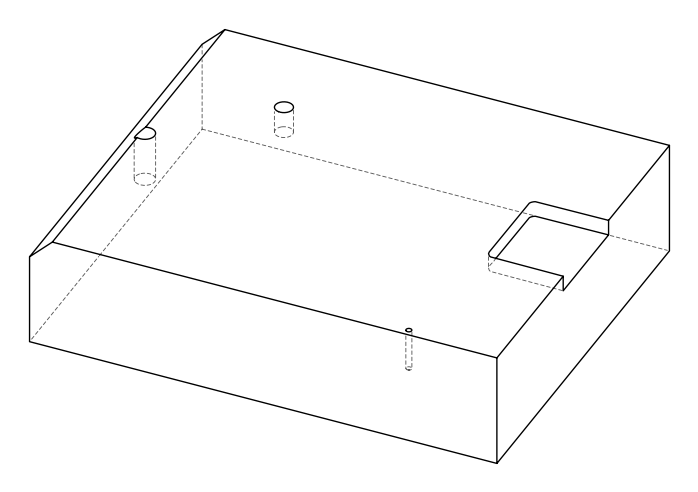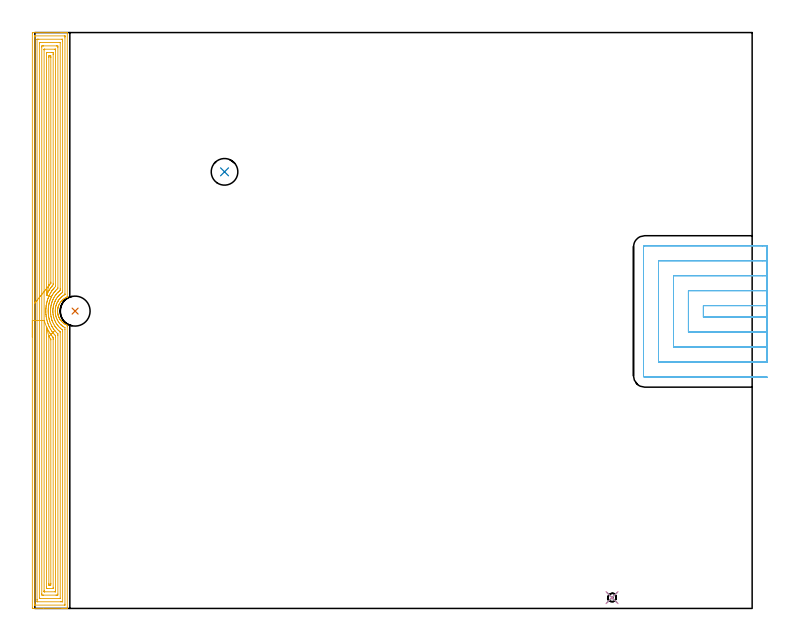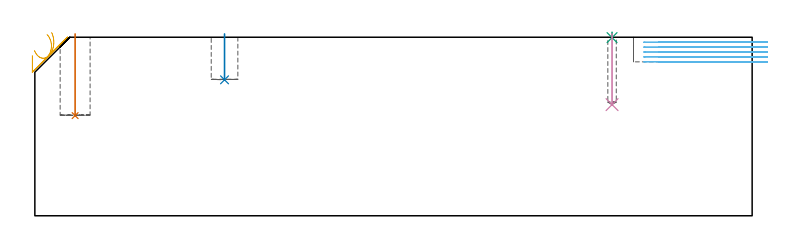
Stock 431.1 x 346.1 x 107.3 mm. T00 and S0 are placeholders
(PLAN: 6 operations, 5 tool changes, 34.5 min)
(1 INDEXABLE_INSERT_DRILL_BLIND_HOLE_FROM_SOLID | STEP1POCKET | NXT0302_007 | 0.2 min | 11908 mm3)
(2 INDEXABLE_INSERT_DRILL_BLIND_HOLE_FROM_SOLID_1 | STEP1POCKET_1 | NXT0302_003 | 0.11 min | 5098 mm3)
(3 SPOT_DRILL | STEP1POCKET_2 | NXT0321_9005460120000 | 0.03 min | 0 mm3)
(4 DRILL_BLIND_HOLE_INTO_CENTER | STEP1POCKET_2 | UGT0301_175 | 0.17 min | 791 mm3)
(5 AREA_MILL | FG_CHAMFER_SURFACE | UGT0205_001 | 22.41 min | 76147 mm3)
(6 MILL_SLOT | SLOT_PARTIAL_RECTANGULAR | UGT0201_130 | Follow Part, ap 3, ae 75% | 11.53 min | 95752 mm3)
(TOOL NXT0302_007 | Index. Insert Drill 18mm [880-D1800L25-05] | D18 PA176 FL90 Z2)
(TOOL NXT0302_003 | Index. Insert Drill 16mm [880-D1600L20-05] | D16 PA176 FL80 Z2)
(TOOL NXT0321_9005460120000 | NC Spot Drill, 142deg, 12mm, Carbide, Uncoated | D12 PA142 FL30 Z2)
(TOOL UGT0301_175 | Twist Drill 5.1 mm | D5.1 PA118 FL50 Z2)
(TOOL UGT0205_001 | Chamfer Mill 20 x 3 x 45 deg. | D20 FL50 Z2)
(TOOL UGT0201_130 | Carbide End Mill 12.0 | D12 FL15 Z4)
(OP 1 INDEXABLE_INSERT_DRILL_BLIND_HOLE_FROM_SOLID)
G17 G21 G94 G90
T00 M6
G54
G17 G0 G90 X24.2 Y178.7 S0 M3
G43 Z117.3 H1
G94 G81 G98 Z60.2 F250. R109.3
G80
M5
M2
(OP 2 INDEXABLE_INSERT_DRILL_BLIND_HOLE_FROM_SOLID_1)
G17 G21 G94 G90
T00 M6
G54
G17 G0 G90 X114. Y262.4 S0 M3
G43 Z117.3 H1
G94 G81 G98 Z81.7 F250. R109.3
G80
M5
M2
(OP 3 SPOT_DRILL)
G17 G21 G94 G90
T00 M6
G54
G17 G0 G90 X346.9 Y6.5 S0 M3
G43 Z117.3 H0
G94 G81 G98 Z107.08 F250. R110.3
G80
M5
M2
(OP 4 DRILL_BLIND_HOLE_INTO_CENTER)
G17 G21 G94 G90
T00 M6
G54
G17 G0 G90 X346.9 Y6.5 S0 M3
G43 Z117.3 H0
G94 G81 G98 Z66.8 F250. R109.3
G80
M5
M2
(OP 5 AREA_MILL)
G17 G21 G94 G90
T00 M6
G54
G17 G0 G90 X-1.5 Y163.05 S1061 M3
G43 Z117.3 H0
Z96.3
G94 G1 Y163.088 Z95.428 F250.
Y163.202 Z94.563
Y163.391 Z93.712
Y163.653 Z92.88
Y163.987 Z92.074
Y164.39 Z91.3
Y164.858 Z90.564
Y165.39 Z89.872
Y165.979 Z89.229
Y166.622 Z88.64
Y167.314 Z88.108
Y168.05 Z87.64
Y168.824 Z87.237
Y169.63 Z86.903
Y170.462 Z86.641
Y171.313 Z86.452
Y172.178 Z86.338
Y173.05 Z86.3
Y345.481
X-1.495 Y345.969 Z86.303
X-1.492 Y346.09 Z86.306
X-1.367 Y346.1 Z86.431
X15.855 Z103.65
X16.463 Z104.257
X17.002 Z104.799
X17.341 Z105.137
X17.88 Z105.676
X18.219 Z106.014
X18.897 Z106.696
X19.189 Z106.989
X19.347 Y346.097 Z107.139
X19.498 Y346.09 Z107.289
X19.5 Y345.927 Z107.3
Y187.345
X19.497 Y187.173 Z107.289
X19.419 Y187.132 Z107.213
X19.407 Y187.126 Z107.202
X19.236 Y187.052 Z107.034
X19.097 Y186.991 Z106.894
X18.968 Y186.935 Z106.766
X18.525 Y186.719 Z106.323
X18.022 Y186.444 Z105.82
X17.78 Y186.286 Z105.577
X17.633 Y186.19 Z105.431
X17.207 Y185.88 Z105.006
X16.902 Y185.639 Z104.7
X16.792 Y185.551 Z104.59
X16.742 Y185.508 Z104.54
X16.309 Y185.091 Z104.107
X16.155 Y184.931 Z103.952
X16.024 Y184.794 Z103.82
X15.878 Y184.642 Z103.676
X15.85 Y184.61 Z103.649
X15.519 Y184.194 Z103.318
X15.399 Y184.028 Z103.198
X15.208 Y183.765 Z103.006
X14.959 Y183.376 Z102.756
X14.677 Y182.872 Z102.476
X14.602 Y182.717 Z102.401
X14.464 Y182.429 Z102.259
X14.273 Y181.979 Z102.073
X14.066 Y181.402 Z101.866
X13.993 Y181.145 Z101.793
X13.977 Y181.086 Z101.776
X13.955 Y180.997 Z101.755
X13.869 Y180.641 Z101.668
X13.825 Y180.412 Z101.623
X13.787 Y180.197 Z101.577
X13.786 Y180.194
X13.72 Y179.748 Z101.516
X13.693 Y179.46 Z101.49
X13.681 Y179.304 Z101.473
X13.68 Y179.301
X13.672 Y179.135 Z101.467
X13.671 Y179.108 Z101.466
X13.661 Y178.854 Z101.454
X13.663 Y178.691 Z101.453
Y178.423 Z101.459
Y178.408
X13.664 Y178.387 Z101.46
X13.677 Y178.177 Z101.47
X13.683 Y178.093 Z101.473
X13.685 Y178.048 Z101.477
X13.689 Y177.961 Z101.484
X13.695 Y177.905 Z101.491
X13.737 Y177.515 Z101.532
X13.764 Y177.334 Z101.562
X13.807 Y177.067 Z101.603
X13.829 Y176.957 Z101.626
X13.868 Y176.768 Z101.665
X13.899 Y176.622 Z101.694
X13.971 Y176.334 Z101.769
X13.978 Y176.308 Z101.775
X14.067 Y175.996 Z101.865
X14.157 Y175.73 Z101.955
X14.223 Y175.56 Z102.02
X14.332 Y175.28 Z102.127
X14.414 Y175.088 Z102.213
X14.449 Y175.007 Z102.249
X14.524 Y174.837 Z102.322
X14.628 Y174.633 Z102.426
X14.734 Y174.424 Z102.531
X14.753 Y174.39 Z102.55
X14.958 Y174.019 Z102.757
X15.013 Y173.93 Z102.813
X15.208 Y173.646 Z103.003
X15.292 Y173.52 Z103.089
X15.312 Y173.491 Z103.109
X15.416 Y173.348 Z103.216
X15.483 Y173.257 Z103.283
X15.585 Y173.121 Z103.381
X15.637 Y173.05 Z103.435
X15.849 Y172.793 Z103.649
X16.146 Y172.469 Z103.945
X16.453 Y172.157 Z104.253
X16.742 Y171.896 Z104.54
X17.139 Y171.572 Z104.938
X17.341 Y171.42 Z105.137
X17.546 Y171.264 Z105.346
X17.567 Y171.25 Z105.367
X17.633 Y171.205 Z105.432
X17.78 Y171.115 Z105.575
X18.075 Y170.931 Z105.872
X18.092 Y170.922 Z105.888
X18.524 Y170.682 Z106.323
X19.163 Y170.371 Z106.962
X19.495 Y170.237 Z107.29
X19.5 Y169.476 Z107.3
Y0.172
X19.498 Y0.01 Z107.289
X19.347 Y0.003 Z107.139
X19.189 Y0. Z106.988
X18.897 Z106.696
X18.219 Z106.014
X17.002 Z104.799
X16.463 Z104.257
X5.188 Z92.985
X-1.089 Z86.708
X-1.369 Y0.003 Z86.428
X-1.492 Y0.01 Z86.306
X-1.499 Y0.135 Z86.299
X-1.5 Y0.619 Z86.3
Y173.05
X-0.086 Z87.714
Y343.558
X-0.079 Y344.087 Z87.721
X-0.05 Y344.091 Z87.75
X0.021 Y344.096 Z87.821
X0.127 Y344.099 Z87.927
X0.26 Y344.1 Z88.06
X17.82 Z105.62
X18.011 Y344.097 Z105.811
X18.043 Y344.095 Z105.843
X18.072 Y344.091 Z105.872
X18.079 Y344.051 Z105.879
X18.084 Y343.832 Z105.884
X18.085 Y343.694 Z105.885
X18.086 Y342.936 Z105.886
X18.085 Y189.132 Z105.885
X18.081 Y188.753 Z105.881
X18.079 Y188.66 Z105.879
X18.071 Y188.624 Z105.871
X18.038 Y188.604 Z105.838
X17.925 Y188.537 Z105.725
X17.396 Y188.238 Z105.196
X17.362 Y188.216 Z105.162
X17.341 Y188.202 Z105.141
X16.842 Y187.853 Z104.642
X16.463 Y187.576 Z104.263
X16.333 Y187.477 Z104.133
X16.169 Y187.345 Z103.969
X15.859 Y187.066 Z103.659
X15.585 Y186.806 Z103.385
X15.408 Y186.631 Z103.208
X15.233 Y186.451 Z103.033
X14.979 Y186.174 Z102.779
X14.707 Y185.843 Z102.507
X14.582 Y185.685 Z102.382
X14.487 Y185.558 Z102.287
X14.21 Y185.17 Z102.01
X13.877 Y184.664 Z101.677
X13.865 Y184.646 Z101.665
X13.859 Y184.634 Z101.659
X13.829 Y184.581 Z101.629
X13.547 Y184.058 Z101.347
X13.406 Y183.771 Z101.206
X13.258 Y183.459 Z101.058
X13.011 Y182.878 Z100.811
X13.001 Y182.852 Z100.801
X12.994 Y182.834 Z100.794
X12.951 Y182.713 Z100.751
X12.768 Y182.17 Z100.568
X12.715 Y181.984 Z100.515
X12.581 Y181.467 Z100.381
X12.497 Y181.091 Z100.297
X12.427 Y180.731 Z100.227
X12.347 Y180.197 Z100.147
X12.318 Y179.948 Z100.118
X12.267 Y179.304 Z100.067
X12.259 Y179.115 Z100.059
X12.254 Y178.411 Z100.054
X12.26 Y178.22 Z100.06
X12.309 Y177.517 Z100.109
X12.32 Y177.391 Z100.12
X12.338 Y177.248 Z100.138
X12.433 Y176.624 Z100.233
X12.525 Y176.163 Z100.325
X12.628 Y175.73 Z100.428
X12.716 Y175.41 Z100.516
X12.862 Y174.928 Z100.662
X12.894 Y174.837 Z100.694
X12.951 Y174.685 Z100.751
X13.259 Y173.943 Z101.059
X13.547 Y173.337 Z101.347
X13.703 Y173.05 Z101.503
X13.829 Y172.828 Z101.629
X14.265 Y172.157 Z102.065
X14.707 Y171.555 Z102.507
X14.949 Y171.263 Z102.749
X15.585 Y170.586 Z103.385
X15.692 Y170.479 Z103.492
X15.808 Y170.37 Z103.608
X16.166 Y170.067 Z103.966
X16.463 Y169.826 Z104.263
X16.927 Y169.476 Z104.727
X17.341 Y169.213 Z105.141
X17.961 Y168.845 Z105.761
X18.026 Y168.8 Z105.826
X18.079 Y168.726 Z105.879
X18.086 Y167.689 Z105.886
Y2.542
X18.079 Y2.013 Z105.879
X18.049 Y2.009 Z105.849
X17.979 Y2.004 Z105.779
X17.873 Y2.001 Z105.673
X17.74 Y2. Z105.54
X0.18 Z87.98
X-0.011 Y2.003 Z87.789
X-0.043 Y2.005 Z87.757
X-0.072 Y2.009 Z87.728
X-0.079 Y2.049 Z87.721
X-0.084 Y2.268 Z87.716
X-0.085 Y2.406 Z87.715
X-0.086 Y3.164 Z87.714
Y173.05
X1.328 Z89.128
X1.329 Y341.907 Z89.129
X1.33 Y342.013 Z89.13
X1.333 Y342.065 Z89.133
X1.335 Y342.085 Z89.135
X1.355 Y342.092 Z89.155
X1.537 Y342.096 Z89.337
X2.226 Y342.1 Z90.026
X2.415 Z90.215
X16.275 Y342.099 Z104.075
X16.463 Y342.095 Z104.263
X16.646 Y342.09 Z104.446
X16.665 Y341.907 Z104.465
X16.668 Y341.699 Z104.468
X16.671 Y341.014 Z104.471
Y340.802
Y190.707
X16.665 Y190.025 Z104.465
Y189.978
X16.628 Y189.946 Z104.428
X16.579 Y189.907 Z104.379
X16.463 Y189.823 Z104.263
X16.066 Y189.536 Z103.866
X15.585 Y189.179 Z103.385
X15.558 Y189.159 Z103.358
X15.525 Y189.132 Z103.325
X15.088 Y188.743 Z102.888
X14.707 Y188.382 Z102.507
X14.635 Y188.312 Z102.435
X14.562 Y188.238 Z102.362
X14.206 Y187.855 Z102.006
X13.829 Y187.418 Z101.629
X13.796 Y187.378 Z101.596
X13.769 Y187.345 Z101.569
X13.418 Y186.87 Z101.218
X13.119 Y186.451 Z100.919
X13.051 Y186.35 Z100.851
X12.951 Y186.192 Z100.751
X12.715 Y185.798 Z100.515
X12.579 Y185.558 Z100.379
X12.399 Y185.226 Z100.199
X12.119 Y184.664 Z99.919
X12.104 Y184.633 Z99.904
X12.073 Y184.565 Z99.873
X11.844 Y184.004 Z99.644
X11.752 Y183.771 Z99.552
X11.605 Y183.354 Z99.405
X11.445 Y182.878 Z99.245
X11.389 Y182.68 Z99.189
X11.207 Y181.984 Z99.007
X11.204 Y181.975 Z99.004
X11.195 Y181.934 Z98.995
X11.057 Y181.231 Z98.857
X11.035 Y181.091 Z98.835
X10.943 Y180.453 Z98.743
X10.915 Y180.197 Z98.715
X10.87 Y179.634 Z98.67
X10.85 Y179.304 Z98.65
X10.842 Y178.77 Z98.642
X10.84 Y178.411 Z98.64
X10.865 Y177.853 Z98.665
X10.889 Y177.517 Z98.689
X10.951 Y176.872 Z98.751
X10.986 Y176.624 Z98.786
X11.042 Y176.261 Z98.842
X11.122 Y175.805 Z98.922
X11.137 Y175.73 Z98.937
X11.195 Y175.46 Z98.995
X11.356 Y174.837 Z99.156
X11.417 Y174.611 Z99.217
X11.633 Y173.943 Z99.433
X11.921 Y173.205 Z99.721
X11.986 Y173.05 Z99.786
X12.073 Y172.851 Z99.873
X12.411 Y172.157 Z100.211
X12.85 Y171.366 Z100.65
X12.916 Y171.263 Z100.716
X12.951 Y171.21 Z100.751
X13.287 Y170.713 Z101.087
X13.537 Y170.37 Z101.337
X13.829 Y169.985 Z101.629
X14.057 Y169.711 Z101.857
X14.271 Y169.476 Z102.071
X14.707 Y169.019 Z102.507
X14.921 Y168.805 Z102.721
X15.167 Y168.583 Z102.967
X15.585 Y168.233 Z103.385
X16.287 Y167.689 Z104.087
X16.463 Y167.566 Z104.263
X16.665 Y167.426 Z104.465
X16.669 Y167.008 Z104.469
X16.671 Y166.796 Z104.471
Y4.193
X16.67 Y4.087 Z104.47
X16.667 Y4.035 Z104.467
X16.665 Y4.015 Z104.465
X16.645 Y4.008 Z104.445
X16.463 Y4.004 Z104.263
X15.774 Y4. Z103.574
X15.585 Z103.385
X1.725 Y4.001 Z89.525
X1.537 Y4.005 Z89.337
X1.354 Y4.01 Z89.154
X1.336 Y4.193 Z89.136
X1.332 Y4.401 Z89.132
X1.329 Y5.086 Z89.129
Y5.298
X1.328 Y173.05 Z89.128
X2.743 Z90.543
Y339.974
X2.744 Y340.042 Z90.544
X2.747 Y340.079 Z90.547
X2.75 Y340.09 Z90.55
X2.758 Y340.092 Z90.558
X2.864 Y340.097 Z90.664
X3.293 Y340.1 Z91.093
X14.727 Z102.527
X15.135 Y340.094 Z102.935
X15.236 Y340.09 Z103.036
X15.251 Y340.086 Z103.051
X15.253 Y340.071 Z103.053
X15.256 Y340.036 Z103.056
X15.257 Y339.96 Z103.057
Y192.146
X15.256 Y191.812 Z103.056
X15.252 Y191.257 Z103.052
X15.251 Y191.215 Z103.051
X15.231 Y191.194 Z103.031
X15.163 Y191.138 Z102.963
X14.887 Y190.918 Z102.687
X14.788 Y190.836 Z102.588
X14.707 Y190.767 Z102.507
X14.318 Y190.421 Z102.118
X13.898 Y190.025 Z101.698
X13.863 Y189.991 Z101.663
X13.829 Y189.956 Z101.629
X13.433 Y189.534 Z101.233
X13.073 Y189.132 Z100.873
X13.016 Y189.065 Z100.816
X12.951 Y188.984 Z100.751
X12.629 Y188.566 Z100.429
X12.381 Y188.238 Z100.181
X12.252 Y188.056 Z100.052
X12.073 Y187.796 Z99.873
X11.898 Y187.523 Z99.698
X11.787 Y187.345 Z99.587
X11.566 Y186.967 Z99.366
X11.275 Y186.451 Z99.075
X11.247 Y186.399 Z99.047
X11.195 Y186.295 Z98.995
X10.961 Y185.796 Z98.761
X10.852 Y185.558 Z98.652
X10.692 Y185.176 Z98.492
X10.485 Y184.664 Z98.285
X10.438 Y184.541 Z98.238
X10.317 Y184.201 Z98.117
X10.211 Y183.879 Z98.011
X10.179 Y183.771 Z97.979
X10.015 Y183.185 Z97.815
X9.937 Y182.878 Z97.737
X9.84 Y182.47 Z97.64
X9.739 Y181.984 Z97.539
X9.688 Y181.731 Z97.488
X9.589 Y181.091 Z97.389
X9.571 Y180.956 Z97.371
X9.486 Y180.197 Z97.286
X9.482 Y180.153 Z97.282
X9.439 Y179.557 Z97.239
X9.429 Y179.314 Z97.229
Y179.304
X9.419 Y178.431 Z97.219
Y178.411
X9.439 Y177.891 Z97.239
X9.461 Y177.517 Z97.261
X9.463 Y177.493 Z97.263
X9.545 Y176.624 Z97.345
X9.559 Y176.501 Z97.359
X9.678 Y175.73 Z97.478
X9.733 Y175.431 Z97.533
X9.857 Y174.837 Z97.657
X9.996 Y174.27 Z97.796
X10.085 Y173.943 Z97.885
X10.317 Y173.185 Z98.117
X10.363 Y173.05 Z98.163
X10.389 Y172.977 Z98.189
X10.723 Y172.157 Z98.523
X11.052 Y171.408 Z98.852
X11.123 Y171.263 Z98.923
X11.195 Y171.121 Z98.995
X11.61 Y170.37 Z99.41
X11.78 Y170.072 Z99.58
X12.073 Y169.611 Z99.873
X12.162 Y169.476 Z99.962
X12.365 Y169.179 Z100.165
X12.817 Y168.583 Z100.617
X12.951 Y168.416 Z100.751
X13.283 Y168.031 Z101.083
X13.597 Y167.689 Z101.397
X13.829 Y167.45 Z101.629
X14.151 Y167.128 Z101.951
X14.521 Y166.796 Z102.321
X14.707 Y166.641 Z102.507
X15.108 Y166.311 Z102.908
X15.224 Y166.214 Z103.024
X15.251 Y166.19 Z103.051
X15.253 Y166.156 Z103.053
X15.255 Y166.089 Z103.055
X15.257 Y165.903 Z103.057
Y6.126
X15.256 Y6.059 Z103.056
X15.253 Y6.021 Z103.053
X15.25 Y6.01 Z103.05
X15.242 Y6.008 Z103.042
X15.136 Y6.003 Z102.936
X14.707 Y6. Z102.507
X3.273 Z91.073
X2.865 Y6.006 Z90.665
X2.764 Y6.01 Z90.564
X2.749 Y6.014 Z90.549
X2.747 Y6.029 Z90.547
X2.744 Y6.064 Z90.544
X2.743 Y6.14 Z90.543
Y173.05
X4.157 Z91.957
Y337.454
X4.171 Y338.09 Z91.971
X4.404 Y338.096 Z92.204
X5.049 Y338.099 Z92.849
X5.279 Y338.1 Z93.079
X12.951 Y338.099 Z100.751
X13.182 Y338.098 Z100.982
X13.829 Y338.09 Z101.629
X13.843 Y337.44 Z101.643
Y337.426
X13.842 Y192.692 Z101.642
X13.829 Y192.366 Z101.629
X13.546 Y192.1 Z101.346
X13.241 Y191.812 Z101.041
X13.094 Y191.667 Z100.894
X12.951 Y191.521 Z100.751
X12.661 Y191.214 Z100.461
X12.388 Y190.918 Z100.188
X12.24 Y190.748 Z100.04
X12.073 Y190.549 Z99.873
X11.842 Y190.26 Z99.642
X11.658 Y190.025 Z99.458
X11.459 Y189.756 Z99.259
X11.195 Y189.391 Z98.995
X11.09 Y189.239 Z98.89
X11.019 Y189.132 Z98.819
X10.747 Y188.694 Z98.547
X10.469 Y188.238 Z98.269
X10.413 Y188.141 Z98.213
X10.317 Y187.967 Z98.117
X10.103 Y187.563 Z97.903
X9.994 Y187.345 Z97.794
X9.813 Y186.965 Z97.613
X9.578 Y186.451 Z97.378
X9.535 Y186.353 Z97.335
X9.439 Y186.122 Z97.239
X9.281 Y185.719 Z97.081
X9.22 Y185.558 Z97.02
X9.047 Y185.063 Z96.847
X8.914 Y184.664 Z96.714
X8.831 Y184.389 Z96.631
X8.657 Y183.771 Z96.457
X8.636 Y183.695 Z96.436
X8.561 Y183.393 Z96.361
X8.466 Y182.974 Z96.266
X8.446 Y182.878 Z96.246
X8.319 Y182.231 Z96.119
X8.28 Y181.984 Z96.08
X8.201 Y181.457 Z96.001
X8.157 Y181.091 Z95.957
X8.11 Y180.656 Z95.91
X8.07 Y180.197 Z95.87
X8.044 Y179.83 Z95.844
X8.021 Y179.304 Z95.821
X8.015 Y178.966 Z95.815
X8.011 Y178.411 Z95.811
X8.023 Y178.065 Z95.823
X8.049 Y177.517 Z95.849
X8.077 Y177.116 Z95.877
X8.122 Y176.624 Z95.922
X8.172 Y176.126 Z95.972
X8.232 Y175.73 Z96.032
X8.339 Y175.063 Z96.139
X8.384 Y174.837 Z96.184
X8.561 Y173.992 Z96.361
X8.573 Y173.943 Z96.373
X8.577 Y173.927 Z96.377
X8.818 Y173.05 Z96.618
X8.933 Y172.671 Z96.733
X9.103 Y172.157 Z96.903
X9.453 Y171.249 Z97.253
X9.85 Y170.37 Z97.65
X9.976 Y170.105 Z97.776
X10.282 Y169.512 Z98.082
X10.302 Y169.476 Z98.102
X10.317 Y169.449 Z98.117
X10.63 Y168.902 Z98.43
X10.827 Y168.583 Z98.627
X11.195 Y168.024 Z98.995
X11.43 Y167.689 Z99.23
X12.073 Y166.839 Z99.873
X12.108 Y166.796 Z99.908
X12.351 Y166.513 Z100.151
X12.921 Y165.903 Z100.721
X12.951 Y165.872 Z100.751
X13.572 Y165.271 Z101.372
X13.829 Y165.035 Z101.629
X13.838 Y165.009 Z101.638
X13.841 Y164.997 Z101.641
X13.843 Y164.116 Z101.643
Y8.646
X13.829 Y8.01 Z101.629
X13.596 Y8.004 Z101.396
X12.951 Y8.001 Z100.751
X12.721 Y8. Z100.521
X5.049 Y8.001 Z92.849
X4.818 Z92.618
X4.171 Y8.01 Z91.971
X4.157 Y8.66 Z91.957
Y8.674
Y173.05
X5.571 Z93.371
X5.572 Y335.653 Z93.372
X5.573 Y336.013 Z93.373
X5.575 Y336.066 Z93.375
X5.578 Y336.089 Z93.378
X5.598 Y336.092 Z93.398
X5.708 Y336.096 Z93.508
X5.927 Y336.099 Z93.727
X12.073 Z99.873
X12.219 Y336.098 Z100.019
X12.336 Y336.095 Z100.136
X12.413 Y336.09 Z100.213
X12.423 Y336.084 Z100.223
X12.425 Y336.063 Z100.225
X12.427 Y336.015 Z100.227
X12.429 Y335.653 Z100.229
Y335.291
Y194.13
X12.426 Y193.599 Z100.226
X12.424 Y193.509 Z100.224
X12.422 Y193.467 Z100.222
X12.401 Y193.437 Z100.201
X11.886 Y192.896 Z99.686
X11.707 Y192.705 Z99.507
X11.465 Y192.431 Z99.265
X11.195 Y192.119 Z98.995
X11.057 Y191.952 Z98.857
X10.945 Y191.812 Z98.745
X10.671 Y191.451 Z98.471
X10.317 Y190.98 Z98.117
X10.292 Y190.944 Z98.092
X10.273 Y190.918 Z98.073
X9.936 Y190.413 Z97.736
X9.687 Y190.025 Z97.487
X9.591 Y189.87 Z97.391
X9.439 Y189.614 Z97.239
X9.266 Y189.308 Z97.066
X9.168 Y189.132 Z96.968
X8.955 Y188.731 Z96.755
X8.709 Y188.238 Z96.509
X8.66 Y188.137 Z96.46
X8.561 Y187.923 Z96.361
X8.385 Y187.523 Z96.185
X8.31 Y187.345 Z96.11
X8.128 Y186.892 Z95.928
X7.956 Y186.451 Z95.756
X7.882 Y186.249 Z95.682
X7.683 Y185.684 Z95.483
X7.652 Y185.59 Z95.452
X7.642 Y185.558 Z95.442
X7.453 Y184.899 Z95.253
X7.388 Y184.664 Z95.188
X7.267 Y184.194 Z95.067
X7.166 Y183.771 Z94.966
X7.099 Y183.472 Z94.899
X6.976 Y182.878 Z94.776
X6.949 Y182.731 Z94.749
X6.828 Y181.984 Z94.628
X6.825 Y181.964 Z94.625
X6.805 Y181.83 Z94.605
X6.729 Y181.168 Z94.529
X6.722 Y181.091 Z94.522
X6.657 Y180.348 Z94.457
X6.647 Y180.197 Z94.447
X6.612 Y179.501 Z94.412
X6.606 Y179.304 Z94.406
X6.597 Y178.623 Z94.397
Y178.411
X6.62 Y177.706 Z94.42
X6.63 Y177.517 Z94.43
X6.681 Y176.75 Z94.481
X6.692 Y176.624 Z94.492
X6.776 Y175.76 Z94.576
X6.78 Y175.73 Z94.58
X6.805 Y175.558 Z94.605
X6.921 Y174.837 Z94.721
X6.946 Y174.694 Z94.746
X7.099 Y173.943 Z94.899
X7.181 Y173.561 Z94.981
X7.307 Y173.05 Z95.107
X7.489 Y172.354 Z95.289
X7.548 Y172.157 Z95.348
X7.683 Y171.722 Z95.483
X7.837 Y171.263 Z95.637
X7.929 Y171.012 Z95.729
X8.188 Y170.37 Z95.988
X8.561 Y169.494 Z96.361
X8.575 Y169.462 Z96.375
X8.853 Y168.89 Z96.653
X9.015 Y168.583 Z96.815
X9.439 Y167.795 Z97.239
X9.498 Y167.689 Z97.298
X9.584 Y167.542 Z97.384
X10.071 Y166.796 Z97.871
X10.317 Y166.436 Z98.117
X10.713 Y165.903 Z98.513
X11.195 Y165.279 Z98.995
X11.429 Y165.009 Z99.229
X12.073 Y164.31 Z99.873
X12.254 Y164.116 Z100.054
X12.422 Y163.93 Z100.222
X12.425 Y163.758 Z100.225
X12.428 Y163.222 Z100.228
X12.429 Y162.86 Z100.229
X12.428 Y10.447 Z100.228
X12.427 Y10.087 Z100.227
X12.424 Y10.034 Z100.224
X12.422 Y10.011 Z100.222
X12.402 Y10.008 Z100.202
X12.292 Y10.004 Z100.092
X12.073 Y10.001 Z99.873
X5.927 Y10. Z93.727
X5.781 Y10.002 Z93.581
X5.664 Y10.005 Z93.464
X5.587 Y10.01 Z93.387
X5.577 Y10.016 Z93.377
X5.575 Y10.037 Z93.375
X5.573 Y10.085 Z93.373
X5.572 Y10.447 Z93.372
X5.571 Y10.809 Z93.371
Y173.05
X6.989 Y169.289 Z94.789
X6.99 Y169.288 Z94.79
X7.305 Y168.583 Z95.105
X7.683 Y167.752 Z95.483
X7.714 Y167.689 Z95.514
X7.749 Y167.623 Z95.549
X8.205 Y166.796 Z96.005
X8.561 Y166.174 Z96.361
X8.729 Y165.903 Z96.529
X9.039 Y165.416 Z96.839
X9.322 Y165.009 Z97.122
X9.439 Y164.849 Z97.239
X9.999 Y164.116 Z97.799
X10.317 Y163.711 Z98.117
X10.871 Y163.078 Z98.671
X10.969 Y162.964 Z98.769
X11.008 Y162.907 Z98.808
X11.009 Y162.867 Z98.809
X11.014 Y162.513 Z98.814
Y162.329
X11.015 Y161.619 Z98.815
X11.014 Y12.418 Z98.814
X11.013 Y12.234 Z98.813
X11.01 Y12.057 Z98.81
X11.008 Y12.021 Z98.808
X10.929 Y12.01 Z98.729
X10.776 Y12.005 Z98.576
X10.546 Y12.001 Z98.346
X7.683 Y12. Z95.483
X7.033 Y12.002 Z94.833
X7.003 Y12.006 Z94.803
X6.995 Y12.009 Z94.795
X6.991 Y12.044 Z94.791
X6.988 Y12.234 Z94.788
X6.985 Y12.943 Z94.785
Y13.127
X6.986 Y168.583 Z94.786
X6.989 Y169.289 Z94.789
X8.403 Y163.461 Z96.203
X8.41 Y163.455 Z96.21
X8.499 Y163.345 Z96.299
X8.704 Y163.076 Z96.504
X9.282 Y162.329 Z97.082
X9.439 Y162.126 Z97.239
X9.593 Y161.924 Z97.393
X9.598 Y161.6 Z97.398
X9.6 Y161.435 Z97.4
Y14.914
Y14.751
X9.593 Y14.02 Z97.393
X9.458 Y14.002 Z97.258
X9.439 Y14.001 Z97.239
X8.58 Z96.38
X8.561 Y14.002 Z96.361
X8.407 Y14.02 Z96.207
X8.404 Y14.181 Z96.204
X8.4 Y14.914 Z96.2
Y15.078
Y163.441
X8.402 Y163.46 Z96.202
X8.403 Y163.461 Z96.203
X8.895 Y163.939 Z96.742
X9.352 Y164.382 Z97.339
X9.769 Y164.787 Z97.989
X10.145 Y165.151 Z98.687
X10.475 Y165.471 Z99.428
X10.758 Y165.745 Z100.207
X10.991 Y165.971 Z101.017
X11.172 Y166.147 Z101.852
X11.3 Y166.271 Z102.706
X11.375 Y166.343 Z103.572
X11.395 Y166.363 Z104.444
X11.36 Y166.329 Z105.315
X11.271 Y166.243 Z106.178
X11.128 Y166.104 Z107.028
X10.933 Y165.915 Z107.857
X10.686 Y165.676 Z108.659
X10.391 Y165.389 Z109.428
X10.048 Y165.057 Z110.158
G0 X7.337 Y188.131 Z108.964
G1 X7.886 Y187.96 Z108.307
X8.377 Y187.807 Z107.603
X8.809 Y187.673 Z106.856
X9.176 Y187.558 Z106.073
X9.477 Y187.465 Z105.26
X9.709 Y187.392 Z104.422
X9.87 Y187.342 Z103.566
X9.96 Y187.314 Z102.699
X9.977 Y187.309 Z101.827
X9.922 Y187.326 Z100.956
X9.794 Y187.366 Z100.094
X9.595 Y187.428 Z99.247
X9.326 Y187.512 Z98.421
X8.989 Y187.616 Z97.623
X8.588 Y187.741 Z96.859
X8.124 Y187.886 Z96.134
X7.602 Y188.048 Z95.455
X7.025 Y188.228 Z94.825
X6.992 Y188.238 Z94.792
X6.991 Y188.35 Z94.791
X6.986 Y188.947 Z94.786
Y333.682
X6.987 Y333.866 Z94.787
X6.99 Y334.043 Z94.79
X6.992 Y334.079 Z94.792
X7.071 Y334.09 Z94.871
X7.224 Y334.095 Z95.024
X7.454 Y334.099 Z95.254
X10.317 Y334.1 Z98.117
X10.967 Y334.098 Z98.767
X10.997 Y334.094 Z98.797
X11.005 Y334.091 Z98.805
X11.009 Y334.056 Z98.809
X11.012 Y333.866 Z98.812
X11.015 Y333.157 Z98.815
Y332.973
X11.014 Y195.386 Z98.814
X11.01 Y194.68 Z98.81
X11.008 Y194.492 Z98.808
X10.317 Y193.694 Z98.117
X10.274 Y193.643 Z98.074
X10.238 Y193.599 Z98.038
X9.885 Y193.145 Z97.685
X9.545 Y192.705 Z97.345
X9.5 Y192.644 Z97.3
X9.439 Y192.559 Z97.239
X9.135 Y192.122 Z96.935
X8.923 Y191.812 Z96.723
X8.779 Y191.59 Z96.579
X8.561 Y191.243 Z96.361
X8.44 Y191.042 Z96.24
X8.367 Y190.918 Z96.167
X8.119 Y190.475 Z95.919
X7.87 Y190.025 Z95.67
X7.805 Y189.901 Z95.605
X7.683 Y189.659 Z95.483
X7.512 Y189.305 Z95.312
X7.431 Y189.132 Z95.231
X7.347 Y188.948 Z95.147
X7.234 Y188.695 Z95.034
X7.031 Y188.238 Z94.831
X7.025 Y188.228 Z94.825
X8.412 Y193.95 Z96.212
X8.407 Y194. Z96.207
X8.401 Y194.328 Z96.201
X8.4 Y194.492 Z96.2
Y331.186
Y331.349
X8.407 Y332.08 Z96.207
X8.542 Y332.098 Z96.342
X8.561 Y332.099 Z96.361
X9.42 Z97.22
X9.439 Y332.098 Z97.239
X9.593 Y332.08 Z97.393
X9.596 Y331.919 Z97.396
X9.6 Y331.186 Z97.4
Y331.022
Y196.115
X9.599 Y195.75 Z97.399
X9.596 Y195.568 Z97.396
X9.594 Y195.479 Z97.394
X9.58 Y195.438 Z97.38
X9.543 Y195.386 Z97.343
X9.496 Y195.328 Z97.296
X9.439 Y195.26 Z97.239
X9.1 Y194.837 Z96.9
X8.827 Y194.492 Z96.627
X8.444 Y193.99 Z96.244
X8.412 Y193.95 Z96.212
X7.935 Y193.36 Z95.78
X7.436 Y192.744 Z95.416
X6.92 Y192.105 Z95.122
X6.389 Y191.449 Z94.902
X5.848 Y190.78 Z94.755
X5.302 Y190.104 Z94.684
X4.753 Y189.426 Z94.689
X4.207 Y188.75 Z94.771
X3.667 Y188.083 Z94.927
X3.138 Y187.429 Z95.158
X2.624 Y186.793 Z95.461
X2.128 Y186.18 Z95.834
X1.655 Y185.594 Z96.275
X1.207 Y185.041 Z96.78
X0.789 Y184.524 Z97.344
X0.403 Y184.047 Z97.965
X0.053 Y183.614 Z98.636
X-0.259 Y183.228 Z99.354
G0 Z117.3
M5
M2
(OP 6 MILL_SLOT)
G17 G21 G94 G90
T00 M6
G54
G17 G0 G90 X440.1 Y182. S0 M3
G43 Z117.3 H0
Z104.34
G94 G1 X437.1 F250.
X401.8 F500.
Y175.
X437.1
X440.1 F250.
Y191.
X437.1
X392.8 F500.
Y166.
X437.1
X440.1 F250.
Y200.
X437.1
X383.8 F500.
Y157.
X437.1
X440.1 F250.
Y209.
X437.1
X374.8 F500.
Y148.
X437.1
X440.1 F250.
Y218.
X437.1
X366.6 F500.
G3 X365.8 Y217.2 R0.8
G1 Y139.8
G3 X366.6 Y139. R0.8
G1 X437.1
X440.1 F250.
G0 Y182. Z101.38
G1 X437.1
X401.8 F500.
Y175.
X437.1
X440.1 F250.
Y191.
X437.1
X392.8 F500.
Y166.
X437.1
X440.1 F250.
Y200.
X437.1
X383.8 F500.
Y157.
X437.1
X440.1 F250.
Y209.
X437.1
X374.8 F500.
Y148.
X437.1
X440.1 F250.
Y218.
X437.1
X366.6 F500.
G3 X365.8 Y217.2 R0.8
G1 Y139.8
G3 X366.6 Y139. R0.8
G1 X437.1
X440.1 F250.
G0 Y182. Z98.42
G1 X437.1
X401.8 F500.
Y175.
X437.1
X440.1 F250.
Y191.
X437.1
X392.8 F500.
Y166.
X437.1
X440.1 F250.
Y200.
X437.1
X383.8 F500.
Y157.
X437.1
X440.1 F250.
Y209.
X437.1
X374.8 F500.
Y148.
X437.1
X440.1 F250.
Y218.
X437.1
X366.6 F500.
G3 X365.8 Y217.2 R0.8
G1 Y139.8
G3 X366.6 Y139. R0.8
G1 X437.1
X440.1 F250.
G0 Y182. Z95.46
G1 X437.1
X401.8 F500.
Y175.
X437.1
X440.1 F250.
Y191.
X437.1
X392.8 F500.
Y166.
X437.1
X440.1 F250.
Y200.
X437.1
X383.8 F500.
Y157.
X437.1
X440.1 F250.
Y209.
X437.1
X374.8 F500.
Y148.
X437.1
X440.1 F250.
Y218.
X437.1
X366.6 F500.
G3 X365.8 Y217.2 R0.8
G1 Y139.8
G3 X366.6 Y139. R0.8
G1 X437.1
X440.1 F250.
G0 Y182. Z92.5
G1 X437.1
X401.8 F500.
Y175.
X437.1
X440.1 F250.
Y191.
X437.1
X392.8 F500.
Y166.
X437.1
X440.1 F250.
Y200.
X437.1
X383.8 F500.
Y157.
X437.1
X440.1 F250.
Y209.
X437.1
X374.8 F500.
Y148.
X437.1
X440.1 F250.
Y218.
X437.1
X366.6 F500.
G3 X365.8 Y217.2 R0.8
G1 Y139.8
G3 X366.6 Y139. R0.8
G1 X437.1
X440.1 F250.
G0 Z117.3
M5
M2
